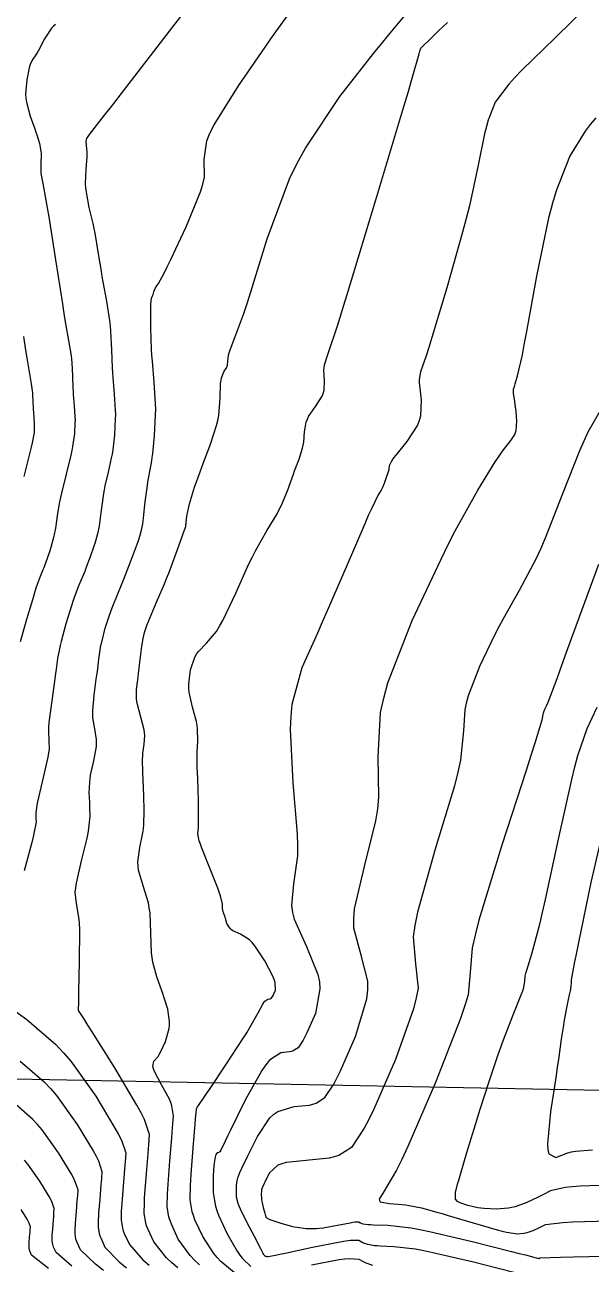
# Model space of a CAD drawing. Header units: metres. Extents: x 837117 to 838479, y 1189012 to 1191015.
# Drawn here: x 837662.7 to 837703.7, y 1189219.7 to 1189309.5 of the extents above; entities that cross this region are included whole.
import ezdxf

# ---------------------------------------------------------------- set-up
doc = ezdxf.new("R2010")
doc.units = ezdxf.units.M
doc.header["$LTSCALE"] = 0.3
for name, color, linetype in [('CORREDORVIA', 70, 'Continuous'), ('COTAS 10', 1, 'Continuous'), ('COTAS INT', 252, 'Continuous')]:
    doc.layers.add(name, color=color, linetype=linetype)

msp = doc.modelspace()

# ---------------------------------------------------------------- linework, layer by layer
at = {"layer": 'CORREDORVIA'}
msp.add_lwpolyline([(837910.676, 1191000.965), (838157.033, 1190996.193), (838237.174, 1190821.339), (838237.001, 1190602.875), (838240.031, 1190437.198), (838223.537, 1190366.272), (838212.196, 1190288.92), (838221.396, 1189997.878), (837954.545, 1189509.173), (837751.159, 1189231.384), (837593.191, 1189234.399), (837744.487, 1189686.609), (837750.277, 1189933.973), (837723.624, 1190051.525), (837726.092, 1190134.48), (837885.383, 1190229.429), (837983.184, 1190344.12), (837817.554, 1190502.187), (837798.033, 1190660.17), (837963.574, 1190795.982)], close=True, dxfattribs=at)
at = {"layer": 'COTAS 10'}
for points in [[(837677.978, 1189218.963), (837676.879, 1189219.876), (837676.609, 1189220.164), (837676.354, 1189220.468), (837675.558, 1189221.693), (837674.994, 1189222.908), (837674.885, 1189223.204), (837674.796, 1189223.484), (837674.647, 1189224.352), (837674.671, 1189225.386), (837674.692, 1189225.77), (837674.719, 1189226.197), (837674.866, 1189228.095), (837675.016, 1189229.848), (837675.045, 1189230.184), (837675.068, 1189230.456), (837675.106, 1189230.898), (837675.109, 1189230.923), (837675.11, 1189230.931), (837675.112, 1189230.939), (837675.12, 1189230.975), (837675.146, 1189231.031), (837675.159, 1189231.053), (837675.175, 1189231.077), (837675.253, 1189231.185), (837675.614, 1189231.711), (837675.808, 1189231.998), (837676.042, 1189232.346), (837677.23, 1189234.115), (837678.475, 1189236.013), (837678.746, 1189236.443), (837678.984, 1189236.831), (837679.578, 1189237.886), (837679.919, 1189238.516), (837679.998, 1189238.637), (837680.069, 1189238.734), (837680.272, 1189238.89), (837680.41, 1189238.904), (837680.442, 1189238.912), (837680.471, 1189238.921), (837680.551, 1189238.971), (837680.63, 1189239.092), (837680.659, 1189239.148), (837680.69, 1189239.212), (837680.827, 1189239.524), (837680.804, 1189240.079), (837680.735, 1189240.297), (837680.639, 1189240.543), (837680.064, 1189241.665), (837679.333, 1189242.753), (837679.139, 1189242.977), (837678.947, 1189243.169), (837678.285, 1189243.583), (837677.746, 1189243.823), (837677.633, 1189243.904), (837677.536, 1189243.991), (837677.314, 1189244.359), (837677.202, 1189244.726), (837677.175, 1189244.813), (837677.149, 1189244.893), (837677.066, 1189245.127), (837677.008, 1189245.343), (837676.998, 1189245.411), (837676.99, 1189245.483), (837676.981, 1189245.772), (837676.845, 1189246.362), (837676.756, 1189246.623), (837676.646, 1189246.927), (837676.064, 1189248.377), (837675.493, 1189249.807), (837675.389, 1189250.098), (837675.308, 1189250.344), (837675.213, 1189250.851), (837675.254, 1189251.306), (837675.259, 1189251.519), (837675.261, 1189251.768), (837675.248, 1189252.981), (837675.217, 1189254.282), (837675.208, 1189254.586), (837675.198, 1189254.867), (837675.164, 1189255.681), (837675.147, 1189256.37), (837675.15, 1189256.573), (837675.155, 1189256.78), (837675.199, 1189257.571), (837675.18, 1189258.45), (837675.144, 1189258.712), (837675.096, 1189258.984), (837674.816, 1189260.034), (837674.572, 1189261.122), (837674.546, 1189261.417), (837674.54, 1189261.709), (837674.668, 1189262.741), (837674.996, 1189263.652), (837675.116, 1189263.869), (837675.248, 1189264.07), (837675.83, 1189264.665), (837676.557, 1189265.52), (837676.782, 1189265.885), (837677.017, 1189266.306), (837677.947, 1189268.285), (837678.905, 1189270.41), (837679.156, 1189270.922), (837679.401, 1189271.401), (837680.237, 1189272.853), (837680.946, 1189274.039), (837681.11, 1189274.351), (837681.262, 1189274.655), (837681.695, 1189275.691), (837682.034, 1189276.645), (837682.126, 1189276.897), (837682.218, 1189277.145), (837682.543, 1189277.995), (837682.799, 1189278.794), (837682.848, 1189279.008), (837682.886, 1189279.22), (837682.946, 1189279.96), (837683.064, 1189280.683), (837683.14, 1189280.885), (837683.235, 1189281.086), (837683.734, 1189281.818), (837684.21, 1189282.552), (837684.291, 1189282.755), (837684.349, 1189282.958), (837684.375, 1189283.693), (837684.34, 1189284.426), (837684.36, 1189284.629), (837684.394, 1189284.831), (837684.624, 1189285.561), (837685.351, 1189287.723), (837685.698, 1189288.829), (837686.108, 1189290.153), (837688.115, 1189296.768), (837690.068, 1189303.286), (837690.444, 1189304.55), (837690.749, 1189305.58), (837691.256, 1189307.345), (837691.299, 1189307.551), (837691.311, 1189307.598), (837691.323, 1189307.641), (837691.369, 1189307.758), (837692.184, 1189308.556), (837692.682, 1189309.028), (837693.297, 1189309.609)], [(837662.607, 1189276.733), (837663.055, 1189278.485), (837663.144, 1189278.855), (837663.218, 1189279.175), (837663.355, 1189279.914), (837663.377, 1189280.331), (837663.377, 1189280.447), (837663.375, 1189280.564), (837663.347, 1189280.989), (837663.31, 1189281.429), (837663.302, 1189281.555), (837663.295, 1189281.684), (837663.279, 1189282.164), (837663.252, 1189282.662), (837663.238, 1189282.801), (837663.222, 1189282.941), (837663.141, 1189283.452), (837662.879, 1189285.051), (837662.748, 1189285.878), (837662.593, 1189286.87)], [(837705.695, 1189225.445), (837702.903, 1189225.329), (837702.327, 1189225.283), (837701.836, 1189225.231), (837700.774, 1189224.995), (837700.203, 1189224.699), (837700.022, 1189224.609), (837699.83, 1189224.515), (837699.057, 1189224.149), (837698.203, 1189223.839), (837697.961, 1189223.781), (837697.717, 1189223.734), (837696.816, 1189223.666), (837695.946, 1189223.714), (837695.721, 1189223.741), (837695.504, 1189223.774), (837694.778, 1189223.941), (837694.228, 1189224.136), (837694.121, 1189224.186), (837694.034, 1189224.234), (837693.883, 1189224.394), (837693.871, 1189224.56), (837693.871, 1189224.612), (837693.872, 1189224.667), (837693.889, 1189224.889), (837694.03, 1189225.477), (837694.11, 1189225.764), (837694.207, 1189226.104), (837694.706, 1189227.778), (837695.326, 1189229.799), (837695.5, 1189230.357), (837695.674, 1189230.914), (837696.311, 1189232.924), (837696.971, 1189234.884), (837697.16, 1189235.41), (837697.353, 1189235.929), (837698.07, 1189237.743), (837698.647, 1189239.191), (837698.751, 1189239.479), (837698.83, 1189239.718), (837698.911, 1189240.173), (837698.939, 1189240.561), (837698.985, 1189240.757), (837699.047, 1189240.993), (837699.406, 1189242.166), (837699.986, 1189244.306), (837700.187, 1189245.152), (837700.406, 1189246.108), (837701.344, 1189250.472), (837702.301, 1189254.791), (837702.533, 1189255.718), (837702.75, 1189256.528), (837703.413, 1189258.48), (837704.147, 1189260.032)], [(837668.376, 1189219.239), (837667.792, 1189219.692), (837666.698, 1189220.729), (837666.455, 1189221.252), (837666.408, 1189221.38), (837666.37, 1189221.5), (837666.306, 1189221.874), (837666.316, 1189222.319), (837666.325, 1189222.484), (837666.337, 1189222.668), (837666.4, 1189223.485), (837666.468, 1189224.297), (837666.483, 1189224.478), (837666.496, 1189224.64), (837666.527, 1189225.066), (837666.322, 1189225.662), (837666.186, 1189225.931), (837666.016, 1189226.245), (837665.116, 1189227.753), (837663.929, 1189229.406), (837663.579, 1189229.812), (837663.219, 1189230.194), (837661.84, 1189231.385)]]:
    msp.add_lwpolyline(points, dxfattribs=at)
at = {"layer": 'COTAS INT'}
for points in [[(837676.964, 1189313.961), (837673.369, 1189309.301), (837669.729, 1189304.585), (837669.011, 1189303.659), (837668.42, 1189302.897), (837667.336, 1189301.518), (837667.143, 1189301.209), (837667.113, 1189301.122), (837667.094, 1189301.035), (837667.112, 1189300.716), (837667.159, 1189300.254), (837667.158, 1189300.077), (837667.152, 1189299.879), (837667.08, 1189298.986), (837667.049, 1189297.936), (837667.068, 1189297.638), (837667.1, 1189297.338), (837667.313, 1189296.231), (837667.589, 1189295.052), (837667.66, 1189294.707), (837667.729, 1189294.353), (837667.959, 1189293.009), (837668.185, 1189291.61), (837668.252, 1189291.222), (837668.32, 1189290.834), (837668.579, 1189289.429), (837668.801, 1189288.033), (837668.845, 1189287.651), (837668.883, 1189287.27), (837668.956, 1189285.911), (837669, 1189284.599), (837669.019, 1189284.248), (837669.041, 1189283.903), (837669.142, 1189282.7), (837669.218, 1189281.54), (837669.224, 1189281.222), (837669.223, 1189280.904), (837669.165, 1189279.766), (837669.031, 1189278.662), (837668.983, 1189278.366), (837668.931, 1189278.074), (837668.7, 1189277.056), (837668.467, 1189276.056), (837668.412, 1189275.777), (837668.362, 1189275.496), (837668.217, 1189274.47), (837668.103, 1189273.552), (837668.072, 1189273.338), (837668.041, 1189273.142), (837667.933, 1189272.58), (837667.788, 1189272.054), (837667.733, 1189271.881), (837667.673, 1189271.695), (837667.404, 1189270.924), (837667.092, 1189270.091), (837667.004, 1189269.867), (837666.915, 1189269.646), (837666.589, 1189268.871), (837666.242, 1189267.979), (837666.141, 1189267.684), (837666.037, 1189267.369), (837665.641, 1189266.057), (837665.298, 1189264.793), (837665.227, 1189264.508), (837665.167, 1189264.251), (837665.039, 1189263.556), (837664.937, 1189262.775), (837664.894, 1189262.464), (837664.845, 1189262.111), (837664.613, 1189260.495), (837664.416, 1189258.908), (837664.389, 1189258.574), (837664.373, 1189258.285), (837664.416, 1189257.624), (837664.425, 1189256.99), (837664.389, 1189256.719), (837664.336, 1189256.407), (837664.002, 1189254.933), (837663.648, 1189253.479), (837663.582, 1189253.179), (837663.53, 1189252.923), (837663.454, 1189252.368), (837663.467, 1189252.104), (837663.47, 1189252.031), (837663.473, 1189251.959), (837663.48, 1189251.698), (837663.35, 1189250.999), (837663.265, 1189250.65), (837663.161, 1189250.233), (837662.609, 1189248.167)], [(837703.483, 1189310.849), (837701.094, 1189308.518), (837698.68, 1189306.164), (837698.175, 1189305.631), (837697.741, 1189305.15), (837696.763, 1189303.841), (837696.258, 1189302.552), (837696.122, 1189302.083), (837695.988, 1189301.565), (837695.516, 1189299.291), (837694.888, 1189296.351), (837694.655, 1189295.414), (837694.397, 1189294.423), (837693.25, 1189290.399), (837692.159, 1189286.805), (837691.936, 1189286.085), (837691.748, 1189285.484), (837691.353, 1189284.31), (837691.253, 1189283.76), (837691.25, 1189283.553), (837691.259, 1189283.323), (837691.38, 1189282.296), (837691.34, 1189281.116), (837691.246, 1189280.789), (837691.116, 1189280.462), (837690.35, 1189279.282), (837689.547, 1189278.291), (837689.393, 1189278.083), (837689.27, 1189277.905), (837689.075, 1189277.502), (837689.058, 1189277.283), (837689.046, 1189277.221), (837689.032, 1189277.157), (837688.956, 1189276.921), (837688.86, 1189276.67), (837688.806, 1189276.522), (837688.705, 1189276.24), (837688.577, 1189275.933), (837688.533, 1189275.843), (837688.484, 1189275.751), (837688.274, 1189275.4), (837687.785, 1189274.402), (837687.56, 1189273.902), (837687.296, 1189273.304), (837686.019, 1189270.339), (837684.587, 1189267.006), (837684.225, 1189266.176), (837683.878, 1189265.386), (837682.753, 1189262.873), (837682.027, 1189260.229), (837681.932, 1189259.357), (837681.884, 1189258.425), (837682.092, 1189254.556), (837682.407, 1189250.841), (837682.426, 1189250.006), (837682.416, 1189249.255), (837682.131, 1189247.243), (837681.984, 1189245.654), (837682.061, 1189245.169), (837682.188, 1189244.666), (837683.071, 1189242.687), (837683.911, 1189240.666), (837684.011, 1189240.135), (837684.054, 1189239.618), (837683.728, 1189237.854), (837683.111, 1189236.449), (837682.97, 1189236.157), (837682.842, 1189235.908), (837682.484, 1189235.359), (837682.123, 1189235.136), (837681.993, 1189235.092), (837681.85, 1189235.057), (837681.224, 1189234.993), (837680.395, 1189234.46), (837680.124, 1189234.129), (837679.835, 1189233.718), (837678.641, 1189231.569), (837677.572, 1189229.391), (837677.361, 1189228.961), (837677.188, 1189228.607), (837676.871, 1189227.956), (837676.787, 1189227.829), (837676.76, 1189227.805), (837676.731, 1189227.786), (837676.614, 1189227.761), (837676.5, 1189227.626), (837676.473, 1189227.538), (837676.448, 1189227.428), (837676.373, 1189226.847), (837676.326, 1189226.1), (837676.319, 1189225.885), (837676.314, 1189225.667), (837676.315, 1189224.848), (837676.481, 1189223.881), (837676.58, 1189223.569), (837676.701, 1189223.239), (837677.33, 1189221.886), (837678.066, 1189220.623), (837678.255, 1189220.349), (837678.438, 1189220.108), (837679.045, 1189219.51)], [(837673.76, 1189219.412), (837673.316, 1189219.794), (837672.929, 1189220.157), (837672.014, 1189221.308), (837671.578, 1189222.245), (837671.494, 1189222.475), (837671.426, 1189222.691), (837671.311, 1189223.361), (837671.329, 1189224.159), (837671.345, 1189224.456), (837671.366, 1189224.786), (837671.48, 1189226.251), (837671.602, 1189227.707), (837671.629, 1189228.032), (837671.652, 1189228.322), (837671.707, 1189229.087), (837671.34, 1189230.156), (837671.096, 1189230.638), (837670.791, 1189231.201), (837669.176, 1189233.906), (837667.548, 1189236.509), (837667.236, 1189237.008), (837666.982, 1189237.41), (837666.566, 1189238.058), (837666.546, 1189238.074), (837666.543, 1189238.078), (837666.541, 1189238.081), (837666.542, 1189238.088), (837666.55, 1189238.093), (837666.551, 1189238.095), (837666.553, 1189238.098), (837666.557, 1189238.11), (837666.571, 1189238.654), (837666.578, 1189238.993), (837666.588, 1189239.413), (837666.637, 1189241.608), (837666.639, 1189243.911), (837666.619, 1189244.398), (837666.59, 1189244.821), (837666.413, 1189245.805), (837666.324, 1189246.62), (837666.351, 1189246.937), (837666.401, 1189247.292), (837666.766, 1189248.902), (837667.175, 1189250.532), (837667.252, 1189250.899), (837667.313, 1189251.231), (837667.403, 1189252.126), (837667.384, 1189252.787), (837667.378, 1189252.972), (837667.37, 1189253.156), (837667.338, 1189253.827), (837667.365, 1189254.591), (837667.395, 1189254.835), (837667.435, 1189255.093), (837667.661, 1189256.139), (837667.849, 1189257.187), (837667.866, 1189257.446), (837667.867, 1189257.692), (837667.742, 1189258.464), (837667.596, 1189259.255), (837667.584, 1189259.512), (837667.584, 1189259.785), (837667.683, 1189260.907), (837667.845, 1189262.055), (837667.885, 1189262.345), (837667.921, 1189262.621), (837668.032, 1189263.518), (837668.159, 1189264.355), (837668.206, 1189264.594), (837668.259, 1189264.837), (837668.489, 1189265.742), (837668.79, 1189266.689), (837668.886, 1189266.959), (837668.988, 1189267.233), (837669.404, 1189268.248), (837669.85, 1189269.309), (837669.972, 1189269.612), (837670.093, 1189269.919), (837670.52, 1189271.058), (837670.87, 1189272.04), (837670.942, 1189272.247), (837671.003, 1189272.427), (837671.13, 1189272.842), (837671.205, 1189273.299), (837671.232, 1189273.504), (837671.263, 1189273.744), (837671.398, 1189274.893), (837671.546, 1189276.084), (837671.584, 1189276.35), (837671.621, 1189276.588), (837671.747, 1189277.217), (837671.868, 1189277.869), (837671.903, 1189278.122), (837671.938, 1189278.406), (837672.069, 1189279.691), (837672.147, 1189281.191), (837672.148, 1189281.609), (837672.14, 1189282.029), (837672.04, 1189283.556), (837671.907, 1189285.093), (837671.879, 1189285.519), (837671.855, 1189285.944), (837671.801, 1189287.481), (837671.79, 1189288.748), (837671.794, 1189289.003), (837671.801, 1189289.217), (837671.85, 1189289.645), (837671.918, 1189289.814), (837671.936, 1189289.865), (837671.955, 1189289.917), (837672.02, 1189290.122), (837672.112, 1189290.346), (837672.146, 1189290.41), (837672.185, 1189290.477), (837672.36, 1189290.726), (837672.789, 1189291.509), (837672.989, 1189291.912), (837673.223, 1189292.395), (837674.36, 1189294.813), (837675.392, 1189297.353), (837675.56, 1189297.914), (837675.677, 1189298.412), (837675.674, 1189299.698), (837675.849, 1189301.053), (837676.078, 1189301.596), (837676.386, 1189302.212), (837678.151, 1189305.04), (837680.086, 1189307.836), (837680.501, 1189308.432), (837680.864, 1189308.95), (837681.739, 1189310.176)], [(837675.319, 1189219.644), (837674.962, 1189219.979), (837674.642, 1189220.313), (837673.786, 1189221.5), (837673.286, 1189222.577), (837673.189, 1189222.84), (837673.111, 1189223.087), (837672.979, 1189223.856), (837673, 1189224.773), (837673.019, 1189225.113), (837673.042, 1189225.492), (837673.173, 1189227.173), (837673.313, 1189228.844), (837673.344, 1189229.217), (837673.37, 1189229.55), (837673.434, 1189230.427), (837673.326, 1189231.151), (837673.244, 1189231.387), (837673.139, 1189231.639), (837672.574, 1189232.68), (837672.055, 1189233.636), (837671.981, 1189233.835), (837671.936, 1189234.005), (837672.022, 1189234.382), (837672.322, 1189234.72), (837672.412, 1189234.865), (837672.506, 1189235.033), (837672.867, 1189235.825), (837673.122, 1189236.753), (837673.148, 1189237.007), (837673.155, 1189237.258), (837673.021, 1189238.153), (837672.741, 1189239.049), (837672.657, 1189239.302), (837672.569, 1189239.556), (837672.227, 1189240.49), (837671.943, 1189241.552), (837671.891, 1189241.888), (837671.852, 1189242.241), (837671.808, 1189243.664), (837671.741, 1189245.127), (837671.687, 1189245.504), (837671.618, 1189245.87), (837671.239, 1189247.091), (837670.909, 1189248.214), (837670.87, 1189248.517), (837670.855, 1189248.818), (837670.99, 1189249.877), (837671.215, 1189250.919), (837671.256, 1189251.209), (837671.287, 1189251.5), (837671.325, 1189252.553), (837671.296, 1189253.616), (837671.274, 1189254.208), (837671.222, 1189255.286), (837671.201, 1189256.26), (837671.209, 1189256.491), (837671.222, 1189256.706), (837671.319, 1189257.345), (837671.363, 1189257.968), (837671.343, 1189258.174), (837671.309, 1189258.393), (837671.069, 1189259.305), (837670.82, 1189260.224), (837670.779, 1189260.449), (837670.751, 1189260.661), (837670.754, 1189261.319), (837670.846, 1189262), (837670.875, 1189262.226), (837670.905, 1189262.468), (837671.025, 1189263.48), (837671.152, 1189264.459), (837671.186, 1189264.68), (837671.22, 1189264.881), (837671.338, 1189265.426), (837671.543, 1189266.01), (837671.632, 1189266.235), (837671.735, 1189266.487), (837672.219, 1189267.624), (837672.786, 1189268.972), (837672.94, 1189269.356), (837673.093, 1189269.746), (837673.636, 1189271.192), (837674.068, 1189272.385), (837674.151, 1189272.614), (837674.218, 1189272.799), (837674.326, 1189273.105), (837674.343, 1189273.235), (837674.352, 1189273.31), (837674.362, 1189273.402), (837674.416, 1189273.873), (837674.54, 1189274.545), (837674.596, 1189274.764), (837674.66, 1189274.996), (837674.966, 1189275.953), (837675.367, 1189277.068), (837675.49, 1189277.401), (837675.619, 1189277.744), (837676.129, 1189279.069), (837676.566, 1189280.43), (837676.649, 1189280.796), (837676.715, 1189281.156), (837676.816, 1189282.417), (837676.857, 1189283.462), (837676.886, 1189283.686), (837676.923, 1189283.882), (837677.118, 1189284.354), (837677.304, 1189284.642), (837677.336, 1189284.722), (837677.359, 1189284.801), (837677.369, 1189285.089), (837677.421, 1189285.529), (837677.47, 1189285.704), (837677.535, 1189285.903), (837677.895, 1189286.813), (837678.531, 1189288.554), (837678.77, 1189289.277), (837679.036, 1189290.103), (837680.221, 1189293.955), (837681.858, 1189298.292), (837682.409, 1189299.425), (837683.003, 1189300.528), (837685.499, 1189304.263), (837687.947, 1189307.366), (837688.51, 1189308.07), (837689.023, 1189308.706), (837690.464, 1189310.445)], [(837664.886, 1189309.469), (837664.744, 1189309.361), (837664.602, 1189309.219), (837664.093, 1189308.432), (837663.655, 1189307.597), (837663.558, 1189307.425), (837663.471, 1189307.28), (837663.244, 1189306.971), (837663.078, 1189306.654), (837663.031, 1189306.504), (837662.982, 1189306.327), (837662.798, 1189305.461), (837662.722, 1189304.424), (837662.741, 1189304.138), (837662.777, 1189303.854), (837663.051, 1189302.832), (837663.391, 1189301.909), (837663.468, 1189301.687), (837663.537, 1189301.479), (837663.727, 1189300.849), (837663.83, 1189300.308), (837663.844, 1189300.157), (837663.853, 1189300.005), (837663.833, 1189299.451), (837663.816, 1189298.883), (837663.826, 1189298.722), (837663.843, 1189298.559), (837663.958, 1189297.96), (837664.197, 1189296.74), (837664.292, 1189296.187), (837664.4, 1189295.54), (837664.892, 1189292.424), (837665.389, 1189289.24), (837665.5, 1189288.55), (837665.599, 1189287.942), (837665.86, 1189286.44), (837666.011, 1189285.487), (837666.042, 1189285.226), (837666.067, 1189284.966), (837666.117, 1189284.038), (837666.148, 1189283.141), (837666.161, 1189282.902), (837666.175, 1189282.666), (837666.244, 1189281.844), (837666.297, 1189281.052), (837666.301, 1189280.834), (837666.3, 1189280.617), (837666.26, 1189279.84), (837666.124, 1189278.918), (837666.064, 1189278.61), (837665.993, 1189278.28), (837665.654, 1189276.895), (837665.313, 1189275.525), (837665.241, 1189275.204), (837665.179, 1189274.908), (837665.036, 1189274.048), (837664.943, 1189273.36), (837664.911, 1189273.171), (837664.878, 1189272.984), (837664.736, 1189272.317), (837664.573, 1189271.682), (837664.525, 1189271.514), (837664.475, 1189271.35), (837664.288, 1189270.789), (837664.091, 1189270.264), (837664.036, 1189270.123), (837663.98, 1189269.983), (837663.774, 1189269.494), (837663.496, 1189268.725), (837663.395, 1189268.409), (837663.283, 1189268.048), (837662.792, 1189266.373), (837662.336, 1189264.75)], [(837698.095, 1189219.087), (837695.174, 1189219.825), (837692.234, 1189220.519), (837691.574, 1189220.654), (837690.981, 1189220.763), (837689.4, 1189220.951), (837688.414, 1189220.99), (837688.197, 1189221.007), (837688.005, 1189221.025), (837687.513, 1189221.113), (837687.212, 1189221.22), (837687.14, 1189221.251), (837687.073, 1189221.282), (837686.874, 1189221.402), (837686.257, 1189221.397), (837685.928, 1189221.351), (837685.529, 1189221.285), (837683.514, 1189220.884), (837681.521, 1189220.459), (837681.135, 1189220.379), (837680.822, 1189220.315), (837680.291, 1189220.215), (837680.227, 1189220.224), (837680.209, 1189220.228), (837680.189, 1189220.233), (837680.116, 1189220.253), (837680.019, 1189220.344), (837679.985, 1189220.392), (837679.948, 1189220.451), (837679.789, 1189220.747), (837679.526, 1189221.264), (837679.423, 1189221.462), (837679.308, 1189221.684), (837678.784, 1189222.683), (837678.294, 1189223.671), (837678.199, 1189223.886), (837678.124, 1189224.075), (837678, 1189224.544), (837677.997, 1189224.857), (837677.997, 1189224.947), (837677.998, 1189225.038), (837678.004, 1189225.382), (837678.047, 1189225.742), (837678.071, 1189225.844), (837678.099, 1189225.947), (837678.244, 1189226.324), (837678.548, 1189226.959), (837678.676, 1189227.224), (837678.823, 1189227.527), (837679.517, 1189228.941), (837680.423, 1189230.285), (837680.704, 1189230.544), (837681, 1189230.753), (837682.177, 1189231.097), (837683.29, 1189231.21), (837683.545, 1189231.273), (837683.776, 1189231.351), (837684.416, 1189231.747), (837685.053, 1189232.723), (837685.281, 1189233.167), (837685.533, 1189233.686), (837686.63, 1189236.184), (837687.449, 1189238.903), (837687.525, 1189239.561), (837687.536, 1189240.177), (837687.031, 1189242.058), (837686.502, 1189244.026), (837686.498, 1189244.697), (837686.555, 1189245.422), (837687.273, 1189248.495), (837688.108, 1189251.799), (837688.239, 1189252.669), (837688.326, 1189253.521), (837688.278, 1189256.436), (837688.451, 1189259.648), (837688.678, 1189260.685), (837688.983, 1189261.788), (837690.73, 1189266.305), (837692.831, 1189270.758), (837693.359, 1189271.819), (837693.864, 1189272.806), (837695.494, 1189275.752), (837696.759, 1189277.8), (837697.034, 1189278.221), (837697.276, 1189278.579), (837697.879, 1189279.347), (837698.183, 1189279.777), (837698.237, 1189279.923), (837698.278, 1189280.08), (837698.317, 1189280.742), (837698.264, 1189281.434), (837698.246, 1189281.61), (837698.228, 1189281.779), (837698.152, 1189282.33), (837698.091, 1189282.75), (837698.082, 1189282.836), (837698.076, 1189282.908), (837698.082, 1189283.058), (837698.145, 1189283.245), (837698.175, 1189283.341), (837698.21, 1189283.456), (837698.384, 1189284.03), (837698.725, 1189285.56), (837698.866, 1189286.278), (837699.027, 1189287.123), (837699.776, 1189291.238), (837700.676, 1189295.579), (837700.933, 1189296.567), (837701.193, 1189297.463), (837702.156, 1189299.924), (837703.297, 1189301.744), (837703.668, 1189302.234), (837704.063, 1189302.719)], [(837704.484, 1189281.719), (837703.475, 1189279.945), (837703.172, 1189279.303), (837702.858, 1189278.594), (837701.641, 1189275.491), (837700.376, 1189272.265), (837700.033, 1189271.481), (837699.693, 1189270.743), (837698.49, 1189268.469), (837697.331, 1189266.429), (837697.018, 1189265.84), (837696.709, 1189265.239), (837695.622, 1189262.978), (837694.797, 1189260.844), (837694.653, 1189260.324), (837694.546, 1189259.834), (837694.464, 1189258.317), (837694.245, 1189256.201), (837694.052, 1189255.333), (837693.801, 1189254.343), (837692.415, 1189249.747), (837691.125, 1189245.19), (837690.934, 1189244.224), (837690.816, 1189243.386), (837690.991, 1189241.43), (837691.161, 1189239.688), (837691.039, 1189238.986), (837690.844, 1189238.189), (837689.531, 1189234.514), (837687.954, 1189230.922), (837687.593, 1189230.177), (837687.264, 1189229.539), (837686.349, 1189228.135), (837685.428, 1189227.565), (837685.096, 1189227.454), (837684.73, 1189227.363), (837681.604, 1189227.045), (837681.284, 1189226.958), (837681.01, 1189226.853), (837680.392, 1189226.314), (837680.117, 1189225.752), (837680.058, 1189225.631), (837680.007, 1189225.526), (837679.886, 1189225.274), (837679.828, 1189225.101), (837679.816, 1189225.046), (837679.806, 1189224.988), (837679.787, 1189224.754), (837679.807, 1189224.45), (837679.822, 1189224.349), (837679.841, 1189224.241), (837679.944, 1189223.786), (837680.055, 1189223.37), (837680.078, 1189223.285), (837680.099, 1189223.214), (837680.148, 1189223.069), (837680.329, 1189222.972), (837680.433, 1189222.932), (837680.561, 1189222.885), (837681.217, 1189222.667), (837681.992, 1189222.449), (837682.195, 1189222.403), (837682.392, 1189222.362), (837683.06, 1189222.266), (837683.792, 1189222.268), (837684.03, 1189222.289), (837684.283, 1189222.32), (837685.324, 1189222.505), (837686.255, 1189222.691), (837686.44, 1189222.721), (837686.592, 1189222.743), (837686.877, 1189222.745), (837686.969, 1189222.69), (837687, 1189222.675), (837687.033, 1189222.661), (837687.173, 1189222.611), (837687.542, 1189222.568), (837687.721, 1189222.557), (837687.932, 1189222.547), (837688.971, 1189222.517), (837690.671, 1189222.32), (837691.299, 1189222.206), (837691.995, 1189222.065), (837695.076, 1189221.34), (837697.934, 1189220.613), (837698.489, 1189220.471), (837698.942, 1189220.355), (837699.726, 1189220.152), (837699.845, 1189220.118), (837699.863, 1189220.114), (837699.907, 1189220.107), (837699.934, 1189220.109), (837699.941, 1189220.11), (837699.948, 1189220.112), (837699.973, 1189220.121), (837699.995, 1189220.132), (837700.001, 1189220.134), (837700.006, 1189220.137), (837700.023, 1189220.145), (837701.482, 1189220.186), (837702.397, 1189220.208), (837703.534, 1189220.235), (837715.455, 1189220.515)], [(837704.241, 1189270.368), (837702.008, 1189264.246), (837701.57, 1189263.053), (837701.211, 1189262.077), (837700.565, 1189260.368), (837700.446, 1189260.114), (837700.419, 1189260.056), (837700.394, 1189260.003), (837700.324, 1189259.856), (837700.261, 1189259.67), (837700.241, 1189259.593), (837700.219, 1189259.505), (837700.128, 1189259.095), (837699.625, 1189257.413), (837699.343, 1189256.523), (837698.999, 1189255.449), (837697.244, 1189250.04), (837695.58, 1189244.603), (837695.293, 1189243.512), (837695.082, 1189242.6), (837694.951, 1189240.801), (837694.785, 1189239.199), (837694.553, 1189238.411), (837694.239, 1189237.474), (837692.432, 1189232.844), (837690.432, 1189228.216), (837689.997, 1189227.279), (837689.613, 1189226.491), (837688.653, 1189224.893), (837688.337, 1189224.388), (837688.359, 1189224.29), (837688.428, 1189224.21), (837689.071, 1189224.072), (837690.01, 1189224.012), (837690.265, 1189223.981), (837690.518, 1189223.944), (837691.416, 1189223.759), (837692.527, 1189223.458), (837692.915, 1189223.347), (837693.338, 1189223.224), (837695.153, 1189222.683), (837696.887, 1189222.184), (837697.258, 1189222.089), (837697.583, 1189222.011), (837698.361, 1189221.886), (837698.825, 1189221.922), (837698.951, 1189221.945), (837699.075, 1189221.976), (837699.515, 1189222.135), (837699.913, 1189222.323), (837700.011, 1189222.371), (837700.104, 1189222.418), (837700.398, 1189222.57), (837701.659, 1189222.708), (837702.362, 1189222.745), (837703.218, 1189222.782), (837707.589, 1189222.91)], [(837704.804, 1189252.108), (837703.696, 1189247.335), (837702.799, 1189242.98), (837702.627, 1189242.137), (837702.489, 1189241.452), (837702.269, 1189240.288), (837702.264, 1189240.137), (837702.262, 1189240.091), (837702.259, 1189240.042), (837702.246, 1189239.846), (837702.218, 1189239.62), (837702.206, 1189239.551), (837702.192, 1189239.479), (837702.126, 1189239.2), (837702.042, 1189238.855), (837702.017, 1189238.742), (837701.991, 1189238.622), (837701.89, 1189238.127), (837701.773, 1189237.47), (837701.737, 1189237.247), (837701.699, 1189237.008), (837701.549, 1189235.995), (837701.332, 1189234.503), (837701.252, 1189233.96), (837701.163, 1189233.36), (837700.767, 1189230.729), (837700.551, 1189228.397), (837700.574, 1189227.987), (837700.634, 1189227.68), (837701.149, 1189227.42), (837702.013, 1189227.754), (837702.292, 1189227.82), (837702.588, 1189227.875), (837703.801, 1189227.98)], [(837660.999, 1189238.718), (837662.813, 1189237.409), (837664.922, 1189235.588), (837665.472, 1189235.003), (837666.008, 1189234.383), (837667.822, 1189231.855), (837669.199, 1189229.549), (837669.46, 1189229.069), (837669.667, 1189228.658), (837669.981, 1189227.747), (837669.933, 1189227.095), (837669.913, 1189226.847), (837669.891, 1189226.571), (837669.786, 1189225.329), (837669.69, 1189224.08), (837669.672, 1189223.799), (837669.658, 1189223.546), (837669.642, 1189222.865), (837669.74, 1189222.294), (837669.799, 1189222.11), (837669.87, 1189221.914), (837670.242, 1189221.115), (837671.217, 1189220.002), (837671.669, 1189219.609)], [(837662.327, 1189234.397), (837664.07, 1189232.891), (837664.526, 1189232.407), (837664.969, 1189231.895), (837666.469, 1189229.804), (837667.608, 1189227.897), (837667.823, 1189227.5), (837667.995, 1189227.16), (837668.254, 1189226.406), (837668.215, 1189225.867), (837668.198, 1189225.663), (837668.18, 1189225.434), (837668.093, 1189224.407), (837668.013, 1189223.374), (837667.999, 1189223.142), (837667.987, 1189222.932), (837667.974, 1189222.369), (837668.055, 1189221.897), (837668.103, 1189221.745), (837668.163, 1189221.583), (837668.47, 1189220.922), (837669.505, 1189219.847), (837670.023, 1189219.424)], [(837666.08, 1189219.536), (837664.926, 1189220.536), (837664.747, 1189220.921), (837664.713, 1189221.015), (837664.685, 1189221.103), (837664.638, 1189221.378), (837664.645, 1189221.705), (837664.652, 1189221.827), (837664.66, 1189221.962), (837664.707, 1189222.563), (837664.757, 1189223.16), (837664.768, 1189223.293), (837664.777, 1189223.412), (837664.8, 1189223.726), (837664.65, 1189224.164), (837664.55, 1189224.362), (837664.425, 1189224.593), (837663.762, 1189225.702), (837662.89, 1189226.918), (837662.632, 1189227.216)], [(837664.368, 1189219.381), (837663.154, 1189220.343), (837663.04, 1189220.589), (837663.018, 1189220.65), (837663, 1189220.706), (837662.969, 1189220.882), (837662.974, 1189221.092), (837662.979, 1189221.17), (837662.984, 1189221.256), (837663.014, 1189221.641), (837663.046, 1189222.023), (837663.053, 1189222.109), (837663.059, 1189222.185), (837663.074, 1189222.386), (837662.977, 1189222.666), (837662.913, 1189222.793), (837662.833, 1189222.941), (837662.409, 1189223.651)], [(837683.445, 1189219.636), (837685.447, 1189220.017), (837685.851, 1189220.074), (837686.189, 1189220.109), (837686.871, 1189220.058), (837687.177, 1189219.875), (837687.28, 1189219.826), (837687.39, 1189219.779), (837687.853, 1189219.614)]]:
    msp.add_lwpolyline(points, dxfattribs=at)

doc.saveas('drawing.dxf')
